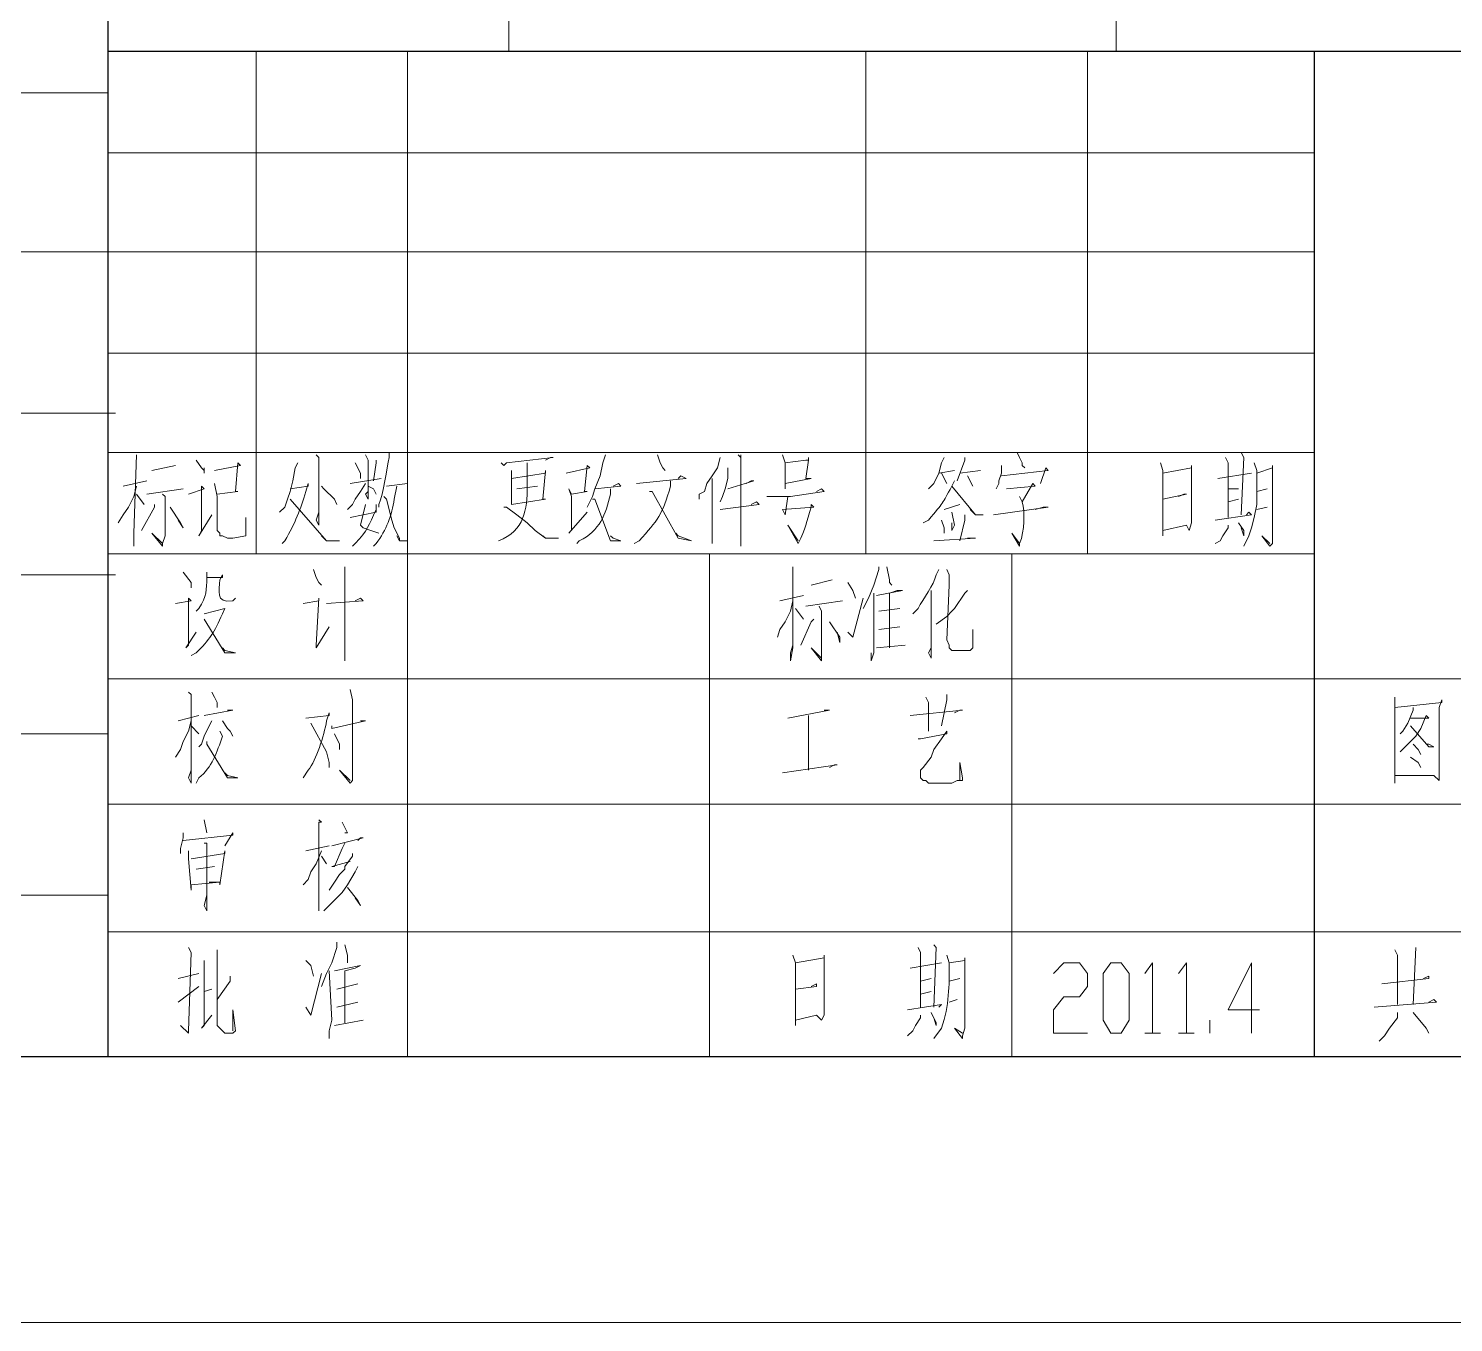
# Model space of a CAD drawing. Header units: millimetres. Extents: x 1435 to 2259, y 1083 to 2249.
# Drawn here: x 1985.4 to 2083.8, y 1082.8 to 1172.2 of the extents above; entities that cross this region are included whole.
import ezdxf

# ---------------------------------------------------------------- set-up
doc = ezdxf.new("R2010")
doc.units = ezdxf.units.MM
doc.layers.add('1', color=7, linetype='Continuous')

msp = doc.modelspace()

# ---------------------------------------------------------------- linework, layer by layer
at = {"layer": '1', "color": 0, "lineweight": 9}
for points in [[(2259.205, 1082.839), (1435.345, 1082.839), (1435.345, 2249.059), (2259.205, 2249.059), (2259.205, 1082.839)], [(2018.545, 1170.679), (2018.545, 1184.539)], [(2060.485, 1170.679), (2060.485, 1184.539)], [(2001.085, 1170.679), (2001.085, 1135.939)], [(2011.525, 1101.199), (2011.525, 1170.679)], [(2043.205, 1170.679), (2043.205, 1135.939)], [(2058.505, 1170.679), (2058.505, 1135.939)], [(1990.825, 1167.799), (1768.885, 1167.799)], [(1990.825, 1163.659), (2074.165, 1163.659)], [(1991.365, 1156.819), (1740.985, 1156.819)], [(1990.825, 1156.819), (1740.985, 1156.819)], [(1990.825, 1156.819), (2074.165, 1156.819)], [(1990.825, 1149.799), (2074.165, 1149.799)], [(1991.365, 1145.659), (1740.985, 1145.659)], [(1991.365, 1145.659), (1740.985, 1145.659)], [(1990.825, 1142.959), (2074.165, 1142.959)], [(2053.645, 1142.959), (2053.825, 1142.599), (2054.005, 1142.239), (2054.005, 1142.059), (2054.185, 1141.879)], [(2069.125, 1142.959), (2069.305, 1142.599), (2069.125, 1138.639)], [(1992.805, 1142.779), (1992.625, 1137.379), (1992.625, 1136.479), (1992.625, 1137.019), (1992.625, 1137.559)], [(1993.885, 1141.699), (1995.505, 1142.059)], [(1996.945, 1142.419), (1997.305, 1141.879), (1997.485, 1141.699), (1997.485, 1141.519), (1997.485, 1141.879)], [(1998.205, 1141.699), (2000.005, 1142.059), (1999.825, 1142.239), (1999.645, 1140.259), (1999.825, 1140.259), (1998.385, 1140.079)], [(2003.965, 1142.239), (2003.785, 1141.879), (2003.605, 1140.979), (2003.425, 1140.259), (2003.245, 1139.719), (2003.065, 1139.179), (2002.705, 1138.819)], [(2005.225, 1142.779), (2005.405, 1142.599), (2005.405, 1142.239), (2005.405, 1137.919), (2005.225, 1138.279), (2005.405, 1138.819)], [(2007.925, 1142.239), (2008.285, 1141.519), (2008.285, 1141.159)], [(2008.645, 1142.779), (2008.825, 1142.419), (2008.825, 1139.719), (2008.645, 1140.079), (2008.825, 1140.259)], [(2009.365, 1142.419), (2009.365, 1142.239), (2009.185, 1140.979)], [(2018.005, 1142.239), (2018.185, 1142.059), (2018.365, 1142.239), (2021.605, 1142.599), (2021.425, 1142.599), (2021.065, 1142.419)], [(2022.505, 1141.519), (2024.125, 1141.879), (2023.945, 1142.059), (2023.765, 1140.259), (2023.945, 1140.259), (2022.865, 1140.079), (2022.685, 1140.439), (2022.865, 1139.899), (2022.865, 1137.559)], [(2025.205, 1142.779), (2025.025, 1142.239), (2024.845, 1141.339), (2024.485, 1140.439), (2024.305, 1139.899), (2024.125, 1139.539), (2023.945, 1139.179)], [(2028.805, 1142.779), (2028.985, 1142.239), (2029.165, 1141.879), (2029.345, 1141.699)], [(2033.125, 1142.599), (2032.945, 1141.879), (2032.585, 1141.339), (2032.225, 1140.799), (2032.045, 1140.259), (2031.685, 1140.079), (2031.685, 1139.719)], [(2034.385, 1142.779), (2034.565, 1142.599), (2034.565, 1142.779), (2034.565, 1136.479), (2034.565, 1137.019), (2034.565, 1137.739)], [(2037.445, 1142.779), (2037.625, 1142.239), (2037.625, 1140.439), (2037.625, 1140.799), (2039.425, 1141.159), (2039.065, 1141.159), (2039.245, 1142.419), (2039.245, 1142.599), (2039.245, 1142.419), (2039.065, 1142.419), (2037.625, 1142.239)], [(2048.605, 1142.599), (2048.425, 1142.239), (2048.245, 1141.519), (2047.885, 1140.799), (2047.525, 1140.439)], [(2050.045, 1142.599), (2050.045, 1142.419), (2049.505, 1140.979)], [(2052.565, 1142.059), (2052.565, 1141.519), (2052.385, 1140.979), (2052.385, 1140.799), (2052.205, 1140.439)], [(2063.545, 1142.239), (2063.725, 1141.699), (2063.725, 1140.439), (2063.725, 1139.359), (2063.725, 1137.199), (2063.725, 1137.559), (2065.345, 1137.919), (2065.525, 1137.559), (2065.705, 1138.099), (2065.705, 1139.899), (2065.705, 1141.159), (2065.705, 1142.059), (2065.705, 1141.879), (2063.725, 1141.519)], [(2068.045, 1142.599), (2068.225, 1142.239), (2068.225, 1138.459)], [(2070.025, 1142.239), (2070.205, 1141.699), (2070.205, 1140.439), (2070.205, 1139.359), (2070.025, 1138.459), (2069.845, 1137.739), (2069.665, 1137.199), (2069.305, 1136.479)], [(2070.205, 1141.519), (2071.285, 1141.879), (2071.285, 1142.059), (2071.285, 1140.259), (2071.285, 1137.919), (2071.285, 1137.199), (2071.285, 1136.659), (2071.105, 1136.479), (2070.565, 1137.199), (2071.105, 1136.659)], [(1991.905, 1140.619), (1993.525, 1140.979)], [(2007.565, 1140.799), (2009.725, 1141.159)], [(2018.725, 1141.699), (2018.725, 1141.159), (2018.725, 1139.359), (2018.725, 1139.359), (2021.065, 1139.719), (2020.885, 1139.719), (2021.065, 1141.699), (2021.065, 1141.519), (2021.065, 1141.519), (2018.725, 1141.159)], [(2027.365, 1140.799), (2030.785, 1141.159), (2030.425, 1141.339), (2030.245, 1141.159)], [(2032.585, 1141.159), (2032.585, 1138.099), (2032.585, 1136.659), (2032.585, 1136.839), (2032.585, 1137.559)], [(2033.665, 1141.879), (2033.665, 1141.159), (2033.485, 1140.439), (2033.305, 1139.899), (2033.125, 1139.539)], [(2033.665, 1140.439), (2035.465, 1140.979), (2035.285, 1140.979), (2034.925, 1140.799)], [(2048.245, 1141.519), (2049.325, 1141.699)], [(2048.425, 1141.519), (2048.785, 1140.799)], [(2049.685, 1141.519), (2051.125, 1141.699)], [(2050.225, 1141.339), (2050.585, 1140.619)], [(2052.565, 1141.339), (2055.805, 1141.699), (2055.625, 1141.879), (2055.265, 1140.799)], [(2067.505, 1141.159), (2069.845, 1141.519)], [(1992.805, 1140.619), (1992.625, 1139.899), (1992.265, 1139.179), (1991.905, 1138.639), (1991.545, 1138.099)], [(1992.805, 1140.079), (1993.345, 1139.359)], [(1993.525, 1140.079), (1996.045, 1140.439)], [(1994.605, 1140.079), (1994.785, 1139.899), (1994.785, 1137.199), (1994.605, 1136.659), (1994.605, 1136.479), (1993.885, 1137.379), (1994.605, 1136.659)], [(1996.405, 1140.079), (1997.485, 1140.439), (1997.305, 1140.619), (1997.305, 1137.559), (1997.125, 1137.199), (1998.025, 1138.639)], [(1998.205, 1140.799), (1998.385, 1139.899), (1998.385, 1137.559), (1998.565, 1137.379), (1998.565, 1137.199), (1998.745, 1137.199), (1999.105, 1137.019), (1999.465, 1137.019), (2000.365, 1137.199), (2000.365, 1138.459), (2000.365, 1137.199)], [(2005.585, 1140.619), (2005.765, 1140.439), (2006.485, 1139.719), (2006.665, 1139.359)], [(2008.645, 1140.799), (2008.285, 1140.259), (2007.925, 1139.719), (2007.745, 1139.359), (2007.385, 1138.999)], [(2008.825, 1140.619), (2009.185, 1140.439), (2009.365, 1140.079)], [(2010.085, 1140.619), (2011.525, 1140.799)], [(2019.085, 1140.439), (2020.525, 1140.619)], [(2024.485, 1140.439), (2026.285, 1140.619), (2026.105, 1140.799), (2025.745, 1140.619)], [(2028.265, 1140.259), (2028.445, 1140.259), (2030.245, 1137.019), (2031.145, 1136.839), (2030.245, 1137.199), (2030.065, 1137.379)], [(2036.365, 1139.899), (2036.905, 1139.899), (2037.985, 1139.899), (2040.325, 1140.259), (2040.145, 1140.439), (2039.785, 1140.259)], [(2049.145, 1140.619), (2050.765, 1138.639), (2051.305, 1138.639), (2050.765, 1138.639), (2050.405, 1138.999)], [(2052.925, 1140.439), (2054.905, 1140.619), (2054.725, 1140.799), (2054.005, 1139.539)], [(2063.725, 1139.719), (2065.345, 1140.079), (2065.165, 1140.079), (2064.805, 1139.899)], [(2068.225, 1140.439), (2068.945, 1140.439)], [(2070.205, 1140.259), (2070.925, 1140.439)], [(1994.065, 1139.359), (1994.065, 1139.179), (1993.165, 1137.559)], [(1995.145, 1139.179), (1995.865, 1138.099), (1996.045, 1137.739), (1995.685, 1138.279)], [(2003.425, 1139.719), (2005.945, 1136.839), (2006.845, 1136.839), (2005.945, 1136.839), (2005.585, 1137.199)], [(2008.645, 1139.359), (2008.285, 1137.919), (2008.465, 1137.739), (2009.005, 1137.559), (2009.545, 1137.379)], [(2009.905, 1139.899), (2010.085, 1139.719), (2010.445, 1138.279), (2010.625, 1137.739), (2010.985, 1137.019), (2010.985, 1136.839), (2011.525, 1136.839), (2010.985, 1136.839), (2010.805, 1137.199)], [(2018.185, 1139.179), (2018.365, 1139.179), (2019.085, 1138.639), (2019.805, 1138.099), (2020.345, 1137.559), (2021.065, 1137.019), (2021.965, 1137.019), (2021.065, 1137.019), (2020.885, 1137.199)], [(2024.305, 1139.719), (2024.485, 1139.719), (2025.565, 1136.839), (2026.285, 1136.839), (2025.745, 1137.019), (2025.565, 1137.199)], [(2033.125, 1138.999), (2035.825, 1139.359), (2035.645, 1139.539), (2035.285, 1139.359)], [(2049.685, 1139.359), (2048.605, 1138.999)], [(2052.025, 1138.639), (2055.805, 1139.179), (2055.445, 1139.179), (2054.905, 1138.999)], [(2068.225, 1139.539), (2068.945, 1139.719)], [(2070.205, 1138.999), (2070.205, 1138.999), (2070.925, 1139.179)], [(2022.685, 1137.379), (2023.945, 1138.819)], [(2048.425, 1138.279), (2048.605, 1137.739), (2048.605, 1137.379), (2048.605, 1137.739)], [(2049.145, 1138.819), (2049.325, 1137.919), (2049.145, 1137.559), (2049.145, 1138.099)], [(2050.045, 1138.639), (2050.045, 1138.279), (2049.685, 1136.839)], [(2067.325, 1138.279), (2069.845, 1138.639), (2069.665, 1138.819), (2069.485, 1138.639)], [(2068.945, 1138.099), (2069.305, 1137.559), (2069.305, 1137.199), (2069.125, 1137.739)], [(2047.885, 1136.839), (2050.765, 1137.019), (2050.585, 1137.019), (2050.225, 1137.019)], [(2068.225, 1137.919), (2068.225, 1137.739), (2067.865, 1137.199), (2067.685, 1136.839), (2067.325, 1136.659)], [(1990.825, 1135.939), (2074.165, 1135.939)], [(2007.205, 1135.039), (2007.205, 1134.679), (2007.205, 1128.559), (2007.205, 1128.919), (2007.205, 1129.459)], [(2032.405, 1101.199), (2032.405, 1135.939)], [(2038.165, 1135.039), (2038.165, 1129.459), (2037.985, 1128.559), (2037.985, 1129.099), (2038.165, 1129.639)], [(2044.105, 1135.039), (2044.105, 1134.859), (2043.745, 1133.779), (2043.385, 1132.879), (2043.025, 1132.159)], [(2044.645, 1135.039), (2044.825, 1134.139), (2044.825, 1133.959), (2045.005, 1133.779)], [(2053.285, 1101.199), (2053.285, 1135.939)], [(1990.825, 1134.499), (1740.985, 1134.499)], [(1991.365, 1134.499), (1740.985, 1134.499)], [(1996.045, 1134.679), (1996.585, 1133.959), (1996.585, 1133.599)], [(2005.045, 1134.859), (2005.225, 1134.319), (2005.405, 1133.959), (2005.585, 1133.779)], [(2039.425, 1133.779), (2040.865, 1134.139)], [(2048.785, 1134.859), (2048.965, 1134.499), (2048.965, 1133.779), (2048.785, 1129.999), (2048.965, 1129.639), (2048.965, 1129.459), (2048.965, 1129.459), (2049.145, 1129.279), (2049.325, 1129.279), (2050.405, 1129.279), (2050.585, 1129.459), (2050.585, 1130.719), (2050.585, 1129.459)], [(2037.265, 1132.699), (2038.885, 1133.059)], [(2041.945, 1133.959), (2042.305, 1133.419), (2042.485, 1132.879)], [(2043.745, 1133.239), (2043.745, 1129.099), (2043.565, 1128.559), (2043.565, 1129.099)], [(2043.925, 1133.059), (2045.725, 1133.419), (2045.725, 1133.419), (2045.365, 1133.419), (2044.825, 1133.239), (2044.825, 1129.459)], [(2047.705, 1133.419), (2047.705, 1128.739), (2047.525, 1129.099), (2047.705, 1129.459)], [(2050.225, 1133.419), (2050.045, 1133.239), (2049.325, 1132.159), (2049.145, 1131.979), (2048.785, 1131.619), (2048.065, 1131.079)], [(1995.505, 1132.519), (1996.585, 1132.699), (1996.405, 1132.879), (1996.405, 1132.519), (1996.405, 1129.639), (1996.225, 1129.459), (1996.945, 1130.539)], [(2004.325, 1132.519), (2005.405, 1132.699), (2005.405, 1132.879), (2005.225, 1129.639), (2005.225, 1129.459), (2006.125, 1130.899)], [(2005.945, 1132.519), (2008.465, 1132.699), (2008.285, 1132.879), (2007.925, 1132.699)], [(2038.165, 1132.699), (2037.985, 1131.979), (2037.625, 1131.259), (2037.265, 1130.719), (2037.085, 1130.179)], [(2038.345, 1132.159), (2038.885, 1131.439)], [(2039.065, 1132.339), (2041.585, 1132.699)], [(2039.965, 1132.339), (2040.145, 1131.979), (2040.145, 1128.739), (2040.145, 1128.559), (2039.425, 1129.459), (2040.145, 1128.739)], [(2041.945, 1130.539), (2042.305, 1130.179), (2043.025, 1132.879)], [(2044.105, 1131.979), (2045.545, 1132.159)], [(1997.485, 1131.439), (1997.485, 1131.439), (1998.925, 1129.099), (1999.645, 1129.099), (1998.925, 1129.279), (1998.745, 1129.459)], [(2039.605, 1131.439), (2039.425, 1131.259), (2038.705, 1129.639)], [(2040.685, 1131.259), (2041.405, 1130.179), (2041.405, 1129.819), (2041.225, 1130.539)], [(2044.105, 1130.719), (2045.545, 1130.899)], [(2043.925, 1129.459), (2045.905, 1129.639)], [(1990.825, 1127.299), (2157.325, 1127.299)], [(1996.405, 1126.399), (1996.585, 1126.219), (1996.585, 1126.219), (1996.585, 1120.099), (1996.405, 1120.459), (1996.585, 1120.999)], [(1998.025, 1126.399), (1998.205, 1126.039), (1998.385, 1125.679), (1998.385, 1125.319)], [(2007.565, 1126.579), (2007.745, 1125.859), (2007.745, 1120.279), (2007.565, 1120.099), (2006.845, 1120.999), (2007.565, 1120.279)], [(2048.785, 1126.219), (2048.785, 1125.859), (2048.425, 1124.059)], [(2047.345, 1126.039), (2047.525, 1125.679), (2047.525, 1123.699)], [(2079.745, 1126.039), (2079.745, 1125.319), (2079.745, 1120.099), (2079.745, 1120.639), (2082.445, 1120.639), (2082.265, 1120.639), (2081.905, 1120.639)], [(2079.745, 1125.319), (2082.985, 1125.679), (2082.985, 1125.859), (2082.805, 1125.319), (2082.805, 1120.819), (2082.805, 1120.279), (2082.445, 1120.639)], [(2081.005, 1125.319), (2081.005, 1125.139), (2080.645, 1124.239), (2080.285, 1123.699), (2080.105, 1123.519)], [(1996.585, 1124.419), (1996.405, 1123.699), (1996.045, 1122.979), (1995.865, 1122.439), (1995.505, 1121.899)], [(1997.125, 1124.779), (1995.685, 1124.419)], [(1998.025, 1124.419), (1997.845, 1124.059), (1997.485, 1123.339), (1997.305, 1122.799), (1997.125, 1122.619)], [(1997.485, 1124.779), (1999.465, 1125.139), (1999.285, 1125.139), (1999.105, 1125.139)], [(1998.745, 1124.419), (1999.105, 1123.879), (1999.285, 1123.699), (1999.465, 1123.339)], [(2004.865, 1124.239), (2005.945, 1122.259), (2006.125, 1121.539), (2006.125, 1121.179)], [(2006.305, 1124.059), (2006.305, 1123.879), (2008.645, 1124.419), (2008.465, 1124.419), (2008.285, 1124.419)], [(2037.805, 1124.599), (2040.685, 1125.139), (2040.505, 1125.139), (2040.325, 1125.139)], [(2039.245, 1124.779), (2039.245, 1124.239), (2039.245, 1120.999)], [(2046.265, 1124.779), (2049.865, 1125.139), (2049.685, 1125.139), (2049.325, 1124.959)], [(2080.825, 1124.599), (2081.005, 1124.599), (2082.085, 1124.599), (2081.905, 1124.779), (2081.545, 1123.879), (2081.185, 1123.339), (2080.825, 1122.979), (2080.465, 1122.619), (2080.105, 1122.259)], [(1990.825, 1123.519), (1768.885, 1123.519)], [(1996.585, 1124.059), (1997.125, 1123.519)], [(2006.485, 1123.519), (2006.845, 1122.799), (2006.845, 1122.439)], [(2046.805, 1123.159), (2046.985, 1123.159), (2048.785, 1123.519), (2048.785, 1123.699), (2048.425, 1123.159), (2047.885, 1122.439), (2047.705, 1121.899), (2047.165, 1121.179), (2046.985, 1120.999), (2046.985, 1120.639), (2046.985, 1120.459), (2047.165, 1120.279), (2047.345, 1120.279), (2047.525, 1120.099), (2047.885, 1120.099), (2048.245, 1120.099), (2048.785, 1120.099), (2049.145, 1120.099), (2049.505, 1120.279), (2049.865, 1120.279), (2049.865, 1120.459), (2049.685, 1121.539), (2049.685, 1120.279)], [(2080.825, 1124.059), (2080.825, 1124.059), (2082.085, 1122.619), (2082.445, 1122.619), (2082.085, 1122.799), (2081.905, 1122.799)], [(1997.665, 1122.979), (1997.665, 1122.799), (1999.105, 1120.459), (1999.825, 1120.459), (1999.105, 1120.639), (1998.925, 1120.819)], [(2081.005, 1122.799), (2081.365, 1122.439), (2081.545, 1122.079)], [(2037.445, 1120.819), (2041.225, 1121.359), (2041.045, 1121.359), (2040.685, 1121.179)], [(2080.825, 1121.899), (2081.365, 1121.539), (2081.545, 1121.179)], [(1990.825, 1118.659), (2157.325, 1118.659)], [(1997.485, 1117.579), (1997.665, 1116.679)], [(2005.405, 1117.579), (2005.585, 1117.399), (2005.405, 1117.399), (2005.405, 1111.279), (2005.405, 1111.819), (2005.405, 1112.359)], [(2007.025, 1117.399), (2007.205, 1117.039), (2007.385, 1116.679), (2007.205, 1116.679)], [(1996.045, 1116.679), (1996.045, 1116.319), (1995.865, 1115.599), (1995.865, 1115.239)], [(1996.045, 1116.139), (1999.465, 1116.499), (1999.465, 1116.679), (1998.925, 1115.779)], [(1996.405, 1115.419), (1996.405, 1114.879), (1996.585, 1112.719), (1996.585, 1113.079), (1998.565, 1113.259), (1998.205, 1113.259), (1997.845, 1113.259)], [(1998.565, 1113.259), (1998.565, 1113.079), (1998.925, 1115.419), (1998.925, 1115.239), (1996.585, 1114.879)], [(1997.485, 1115.959), (1997.665, 1115.959), (1997.665, 1111.279), (1997.485, 1111.639), (1997.665, 1112.359)], [(2005.585, 1115.419), (2005.225, 1114.519), (2004.865, 1113.979), (2004.685, 1113.439), (2004.325, 1113.079)], [(2006.125, 1115.779), (2004.505, 1115.419)], [(2006.305, 1115.779), (2008.465, 1116.319), (2008.285, 1116.319), (2008.105, 1116.139)], [(2007.205, 1115.959), (2007.025, 1115.599), (2006.485, 1114.339), (2006.305, 1114.339), (2007.565, 1114.699)], [(2005.585, 1115.059), (2005.945, 1114.519)], [(2007.745, 1115.239), (2007.745, 1115.059), (2007.205, 1114.339), (2007.205, 1114.159), (2006.845, 1113.799), (2006.485, 1113.259), (2006.125, 1112.719)], [(1996.945, 1114.159), (1998.205, 1114.339)], [(2008.105, 1114.339), (2007.925, 1113.979), (2007.385, 1113.079), (2007.025, 1112.539), (2006.125, 1111.639), (2005.765, 1111.279)], [(2007.385, 1112.899), (2008.105, 1111.999), (2008.285, 1111.639), (2007.925, 1112.179)], [(1990.825, 1112.359), (1768.885, 1112.359)], [(1990.825, 1109.839), (2157.325, 1109.839)], [(1996.405, 1108.759), (1996.585, 1108.399), (1996.405, 1102.999), (1996.405, 1102.819), (1995.865, 1103.359), (1996.405, 1102.819)], [(1998.385, 1108.579), (1998.385, 1108.219), (1998.385, 1104.439), (1998.385, 1103.539), (1998.385, 1103.359), (1998.565, 1103.179), (1998.745, 1102.999), (1998.925, 1102.819), (1999.465, 1102.819), (1999.645, 1102.999), (1999.465, 1104.439), (1999.465, 1102.999), (1999.465, 1102.999)], [(2006.665, 1109.119), (2006.665, 1108.759), (2006.305, 1107.679), (2005.945, 1106.959), (2005.585, 1106.059)], [(2007.205, 1108.939), (2007.385, 1108.219), (2007.385, 1107.679)], [(2046.805, 1108.759), (2046.985, 1108.399), (2046.985, 1104.619)], [(2047.885, 1108.939), (2048.065, 1108.759), (2047.885, 1104.619)], [(2079.745, 1108.579), (2079.925, 1108.219), (2079.925, 1104.799)], [(2081.185, 1108.759), (2081.005, 1104.799)], [(1997.485, 1107.859), (1997.485, 1107.679), (1997.485, 1103.359), (1997.305, 1103.179), (1998.025, 1104.079)], [(2004.505, 1107.859), (2004.865, 1107.499), (2005.045, 1106.779)], [(2006.485, 1107.139), (2008.285, 1107.499), (2008.285, 1107.499), (2007.925, 1107.319), (2007.205, 1107.139), (2007.205, 1103.539)], [(2038.165, 1108.219), (2038.345, 1107.679), (2038.345, 1106.599), (2038.345, 1103.359), (2038.345, 1103.719), (2039.785, 1104.079), (2040.145, 1103.719), (2040.325, 1104.079), (2040.325, 1104.799), (2040.325, 1105.879), (2040.325, 1108.219), (2040.325, 1108.039), (2038.345, 1107.679)], [(2046.265, 1107.319), (2048.425, 1107.679)], [(2048.965, 1107.679), (2050.045, 1107.859), (2050.045, 1108.039), (2050.045, 1106.419), (2050.045, 1104.079), (2050.045, 1103.179), (2049.865, 1102.639), (2049.865, 1102.459), (2049.325, 1103.179), (2049.865, 1102.819)], [(2056.165, 1106.959), (2056.885, 1107.679), (2057.965, 1107.679), (2058.505, 1106.959), (2058.505, 1106.059), (2057.965, 1105.339), (2056.885, 1105.339), (2056.165, 1104.439), (2056.165, 1102.819), (2058.505, 1102.819)], [(2060.125, 1102.819), (2059.585, 1103.719), (2059.585, 1106.959), (2060.125, 1107.679), (2060.845, 1107.679), (2061.385, 1106.959), (2061.385, 1103.719), (2060.845, 1102.819), (2060.125, 1102.819)], [(2062.465, 1106.959), (2063.005, 1107.679), (2063.005, 1102.819)], [(2064.805, 1106.959), (2065.345, 1107.679), (2065.345, 1102.819)], [(2070.385, 1104.439), (2068.225, 1104.439), (2069.845, 1107.679), (2069.845, 1102.819)], [(1995.685, 1106.599), (1995.685, 1106.599), (1997.125, 1106.959)], [(1999.285, 1106.779), (1999.285, 1106.419), (1998.385, 1105.159)], [(2004.505, 1104.619), (2004.505, 1104.619), (2004.865, 1104.079), (2005.585, 1106.959)], [(2006.125, 1107.139), (2006.305, 1103.719), (2006.125, 1102.999), (2006.125, 1102.459), (2006.125, 1102.999)], [(2046.985, 1106.419), (2047.705, 1106.599)], [(2048.965, 1106.419), (2049.685, 1106.599)], [(2078.845, 1106.239), (2082.085, 1106.599), (2082.085, 1106.779), (2081.725, 1106.599)], [(1995.685, 1104.979), (1997.125, 1106.059)], [(1998.025, 1105.879), (1997.485, 1105.699)], [(2006.665, 1105.879), (2008.105, 1106.239)], [(2038.345, 1105.879), (2039.785, 1106.059), (2039.785, 1106.239), (2039.425, 1106.059)], [(2046.985, 1105.519), (2047.705, 1105.699)], [(2006.665, 1104.619), (2008.105, 1104.979)], [(2046.085, 1104.439), (2048.425, 1104.799), (2048.425, 1104.799), (2048.245, 1104.619)], [(2048.965, 1104.979), (2048.965, 1104.979), (2049.505, 1105.159)], [(2078.305, 1104.619), (2082.625, 1104.979), (2082.445, 1105.159), (2082.085, 1104.979)], [(2006.485, 1103.359), (2008.465, 1103.719)], [(2046.985, 1104.079), (2046.985, 1103.899), (2046.625, 1103.359), (2046.445, 1102.999), (2046.085, 1102.639)], [(2047.705, 1104.259), (2048.065, 1103.539), (2048.065, 1103.359), (2047.885, 1103.899)], [(2066.965, 1102.819), (2066.965, 1103.719)], [(2079.925, 1104.259), (2079.925, 1103.899), (2079.385, 1103.179), (2079.025, 1102.639), (2078.665, 1102.279)], [(2081.005, 1104.259), (2081.905, 1103.179), (2082.085, 1102.819)], [(2062.465, 1102.819), (2063.545, 1102.819)], [(2064.805, 1102.819), (2065.885, 1102.819)], [(1990.825, 1101.199), (1740.985, 1101.199)]]:
    msp.add_lwpolyline(points, dxfattribs=at)
at = {"layer": '1', "color": 0, "lineweight": 25}
for points in [[(2240.665, 1101.199), (1481.425, 1101.199), (1481.425, 2230.699), (2240.665, 2230.699), (2240.665, 1101.199)], [(1990.825, 1184.539), (1990.825, 1101.199)], [(1990.825, 1170.679), (2240.665, 1170.679)], [(1990.825, 1170.679), (1990.825, 1101.199)], [(2074.165, 1170.679), (2074.165, 1101.199)]]:
    msp.add_lwpolyline(points, dxfattribs=at)
at = {"layer": '1', "color": 0, "lineweight": 9}
for points, knots in [([(2010.265, 1142.959), (2010.265, 1142.959), (2010.265, 1142.599), (2010.265, 1142.599), (2010.085, 1141.879), (2009.905, 1140.079), (2009.545, 1139.359), (2009.545, 1139.359), (2009.545, 1139.179), (2009.545, 1139.179)], [0, 0, 0, 0, 1, 1, 1, 2, 2, 2, 3, 3, 3, 3]), ([(2019.805, 1142.239), (2019.805, 1142.239), (2019.805, 1140.619), (2019.805, 1140.619), (2019.805, 1138.999), (2019.625, 1137.559), (2017.825, 1136.839), (2017.825, 1136.839), (2017.825, 1136.839), (2017.825, 1136.839)], [0, 0, 0, 0, 1, 1, 1, 2, 2, 2, 3, 3, 3, 3]), ([(2029.705, 1140.979), (2029.705, 1140.979), (2029.705, 1140.619), (2029.705, 1140.619), (2029.165, 1138.639), (2028.805, 1138.279), (2027.545, 1136.839), (2027.545, 1136.839), (2027.185, 1136.659), (2027.185, 1136.659)], [0, 0, 0, 0, 1, 1, 1, 2, 2, 2, 3, 3, 3, 3]), ([(2049.325, 1140.979), (2049.325, 1140.979), (2049.145, 1140.619), (2049.145, 1140.619), (2048.425, 1139.359), (2048.605, 1139.539), (2047.525, 1138.279), (2047.525, 1138.279), (2047.165, 1138.099), (2047.165, 1138.099)], [0, 0, 0, 0, 1, 1, 1, 2, 2, 2, 3, 3, 3, 3]), ([(2003.425, 1140.439), (2003.425, 1140.439), (2004.685, 1140.619), (2004.685, 1140.619), (2004.685, 1140.619), (2004.685, 1140.799), (2004.685, 1140.799), (2004.685, 1140.799), (2004.505, 1140.259), (2004.505, 1140.259), (2004.145, 1138.999), (2003.785, 1138.099), (2003.065, 1136.839), (2003.065, 1136.839), (2002.885, 1136.659), (2002.885, 1136.659)], [0, 0, 0, 0, 1, 1, 1, 2, 2, 2, 3, 3, 3, 4, 4, 4, 5, 5, 5, 5]), ([(2010.805, 1140.619), (2010.805, 1140.619), (2010.625, 1139.719), (2010.625, 1139.719), (2010.445, 1138.639), (2010.085, 1137.559), (2009.365, 1136.659), (2009.365, 1136.659), (2009.185, 1136.479), (2009.185, 1136.479)], [0, 0, 0, 0, 1, 1, 1, 2, 2, 2, 3, 3, 3, 3]), ([(2025.565, 1140.439), (2025.565, 1140.439), (2025.565, 1140.079), (2025.565, 1140.079), (2025.205, 1138.639), (2024.845, 1137.559), (2023.405, 1136.839), (2023.405, 1136.839), (2023.225, 1136.659), (2023.225, 1136.659)], [0, 0, 0, 0, 1, 1, 1, 2, 2, 2, 3, 3, 3, 3]), ([(2007.565, 1138.459), (2007.565, 1138.459), (2009.365, 1138.819), (2009.365, 1138.819), (2009.365, 1138.819), (2009.365, 1139.359), (2009.365, 1139.359), (2009.365, 1139.359), (2009.365, 1138.999), (2009.365, 1138.999), (2008.825, 1137.919), (2008.825, 1137.559), (2007.925, 1136.659), (2007.925, 1136.659), (2007.745, 1136.479), (2007.745, 1136.479)], [0, 0, 0, 0, 1, 1, 1, 2, 2, 2, 3, 3, 3, 4, 4, 4, 5, 5, 5, 5]), ([(2037.805, 1139.899), (2037.805, 1139.899), (2037.625, 1138.639), (2037.625, 1138.639), (2037.625, 1138.639), (2037.445, 1138.999), (2037.445, 1138.999), (2037.445, 1138.999), (2039.605, 1139.179), (2039.605, 1139.179), (2039.605, 1139.179), (2039.425, 1139.359), (2039.425, 1139.359), (2039.425, 1139.359), (2039.425, 1139.179), (2039.425, 1139.179), (2039.065, 1138.099), (2039.065, 1137.739), (2038.525, 1136.659), (2038.525, 1136.659), (2038.525, 1136.659), (2038.525, 1136.659), (2038.525, 1136.659), (2037.805, 1137.919), (2037.805, 1137.919), (2037.805, 1137.919), (2038.525, 1136.839), (2038.525, 1136.839)], [0, 0, 0, 0, 1, 1, 1, 2, 2, 2, 3, 3, 3, 4, 4, 4, 5, 5, 5, 6, 6, 6, 7, 7, 7, 8, 8, 8, 9, 9, 9, 9]), ([(2053.825, 1139.899), (2053.825, 1139.899), (2054.005, 1139.539), (2054.005, 1139.539), (2054.185, 1138.819), (2054.185, 1137.559), (2053.825, 1136.659), (2053.825, 1136.659), (2053.825, 1136.479), (2053.825, 1136.479), (2053.825, 1136.479), (2053.285, 1137.379), (2053.285, 1137.379), (2053.285, 1137.379), (2053.825, 1136.659), (2053.825, 1136.659)], [0, 0, 0, 0, 1, 1, 1, 2, 2, 2, 3, 3, 3, 4, 4, 4, 5, 5, 5, 5]), ([(1997.665, 1134.679), (1997.665, 1134.679), (1997.665, 1134.319), (1997.665, 1134.319), (1997.665, 1133.419), (1997.665, 1133.059), (1997.125, 1132.159), (1997.125, 1132.159), (1996.945, 1131.979), (1996.945, 1131.979)], [0, 0, 0, 0, 1, 1, 1, 2, 2, 2, 3, 3, 3, 3]), ([(1997.665, 1134.319), (1997.665, 1134.319), (1998.745, 1134.319), (1998.745, 1134.319), (1998.745, 1134.319), (1998.745, 1134.499), (1998.745, 1134.499), (1998.745, 1134.499), (1998.565, 1134.139), (1998.565, 1134.139), (1998.565, 1133.419), (1998.205, 1132.519), (1999.465, 1132.699), (1999.465, 1132.699), (1999.645, 1132.879), (1999.645, 1132.879)], [0, 0, 0, 0, 1, 1, 1, 2, 2, 2, 3, 3, 3, 4, 4, 4, 5, 5, 5, 5]), ([(2048.245, 1134.859), (2048.245, 1134.859), (2048.065, 1134.499), (2048.065, 1134.499), (2047.885, 1133.779), (2047.165, 1132.879), (2046.805, 1132.159), (2046.805, 1132.159), (2046.445, 1131.799), (2046.445, 1131.799)], [0, 0, 0, 0, 1, 1, 1, 2, 2, 2, 3, 3, 3, 3]), ([(1997.485, 1131.799), (1997.485, 1131.799), (1998.925, 1132.159), (1998.925, 1132.159), (1998.925, 1132.159), (1998.925, 1132.159), (1998.925, 1132.159), (1998.925, 1132.159), (1998.745, 1131.799), (1998.745, 1131.799), (1998.205, 1130.539), (1997.845, 1129.999), (1996.945, 1129.099), (1996.945, 1129.099), (1996.585, 1128.919), (1996.585, 1128.919)], [0, 0, 0, 0, 1, 1, 1, 2, 2, 2, 3, 3, 3, 4, 4, 4, 5, 5, 5, 5]), ([(2004.505, 1124.599), (2004.505, 1124.599), (2006.125, 1124.779), (2006.125, 1124.779), (2006.125, 1124.779), (2006.125, 1124.959), (2006.125, 1124.959), (2006.125, 1124.959), (2005.945, 1124.419), (2005.945, 1124.419), (2005.765, 1123.339), (2005.225, 1121.719), (2004.685, 1120.999), (2004.685, 1120.999), (2004.325, 1120.459), (2004.325, 1120.459)], [0, 0, 0, 0, 1, 1, 1, 2, 2, 2, 3, 3, 3, 4, 4, 4, 5, 5, 5, 5]), ([(1998.565, 1123.699), (1998.565, 1123.699), (1998.745, 1123.339), (1998.745, 1123.339), (1998.385, 1122.259), (1998.025, 1121.179), (1997.125, 1120.459), (1997.125, 1120.459), (1996.945, 1120.099), (1996.945, 1120.099)], [0, 0, 0, 0, 1, 1, 1, 2, 2, 2, 3, 3, 3, 3]), ([(2048.785, 1108.219), (2048.785, 1108.219), (2048.965, 1107.679), (2048.965, 1107.679), (2048.965, 1106.059), (2048.965, 1104.799), (2048.425, 1103.179), (2048.425, 1103.179), (2047.885, 1102.459), (2047.885, 1102.459)], [0, 0, 0, 0, 1, 1, 1, 2, 2, 2, 3, 3, 3, 3])]:
    msp.add_open_spline(points, degree=3, knots=knots, dxfattribs=at)

doc.saveas('drawing.dxf')
